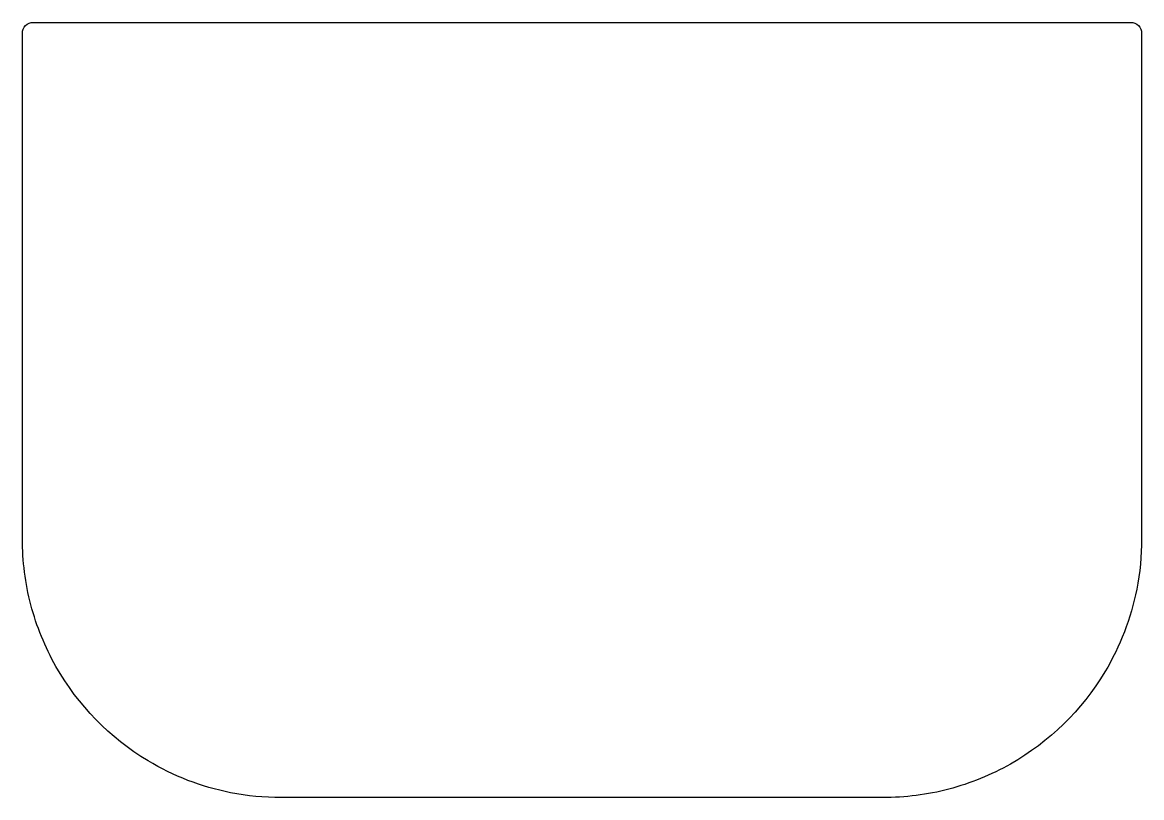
# Model space of a CAD drawing. Header units: millimetres. Extents: x 58 to 388, y 29 to 258.
import ezdxf

# ---------------------------------------------------------------- set-up
doc = ezdxf.new("R2010")
doc.units = ezdxf.units.MM
doc.layers.add('Open-Source-Face-Shield-Drawing', color=70, linetype='Continuous')

msp = doc.modelspace()

# ---------------------------------------------------------------- linework, layer by layer
at = {"layer": 'Open-Source-Face-Shield-Drawing'}
msp.add_lwpolyline([(311.46, 29.16), (133.88, 29.16, -0.048859), (118.99, 30.61, -0.086708), (94.64, 40, -0.128938), (67.48, 67.84, -0.064881), (60.08, 86.01, -0.032328), (58.2, 95.65, -0.031791), (57.57, 105.46), (57.57, 254.58, -0.41426), (60.75, 257.76), (384.59, 257.76, -0.414219), (387.77, 254.58), (387.77, 105.47, -0.048853), (386.32, 90.58, -0.086706), (376.93, 66.23, -0.128935), (349.08, 39.06, -0.064874), (330.92, 31.66, -0.032318), (321.27, 29.78, -0.031781)], format="xyb", close=True, dxfattribs=at)

doc.saveas('drawing.dxf')
